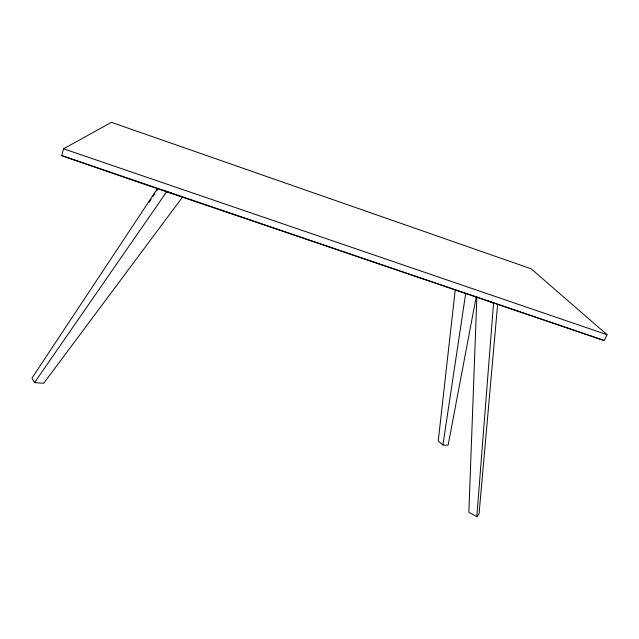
<?xml version="1.0" encoding="UTF-8"?>
<svg xmlns="http://www.w3.org/2000/svg" width="639" height="639" viewBox="0 0 639 639"><rect width="100%" height="100%" fill="white"/><g stroke="black" fill="none" stroke-linecap="round" stroke-linejoin="round"><path stroke-width="0.96" d="M476.878 296.688L468.858 512.278L476.814 516.671L479.05 513.932L497.613 304.483M476.814 516.671L493.556 303.229L487.429 300.45M455.264 289.587L438.234 441.038L442.915 444.984L448.131 445.191L476.143 297.135M442.915 444.984L465.623 293.924M61.703 155.62L63.557 148.799L111.402 122.329L531.185 268.819L607.05 334.692L604.222 340.531L141.978 183.425L61.703 155.62L604.222 340.531M148.887 202.595L151.084 199.264M152.729 196.764L154.918 193.433M156.563 190.941L157.665 189.272M157.569 188.417L31.95 378.152L34.53 382.609L43.716 383.272L182.403 197.243M34.53 382.609L166.627 191.82L171.34 192.882M63.557 148.799L607.05 334.692M165.15 190.646L166.627 191.82M514.139 309.244L515.473 310.698"/></g></svg>
